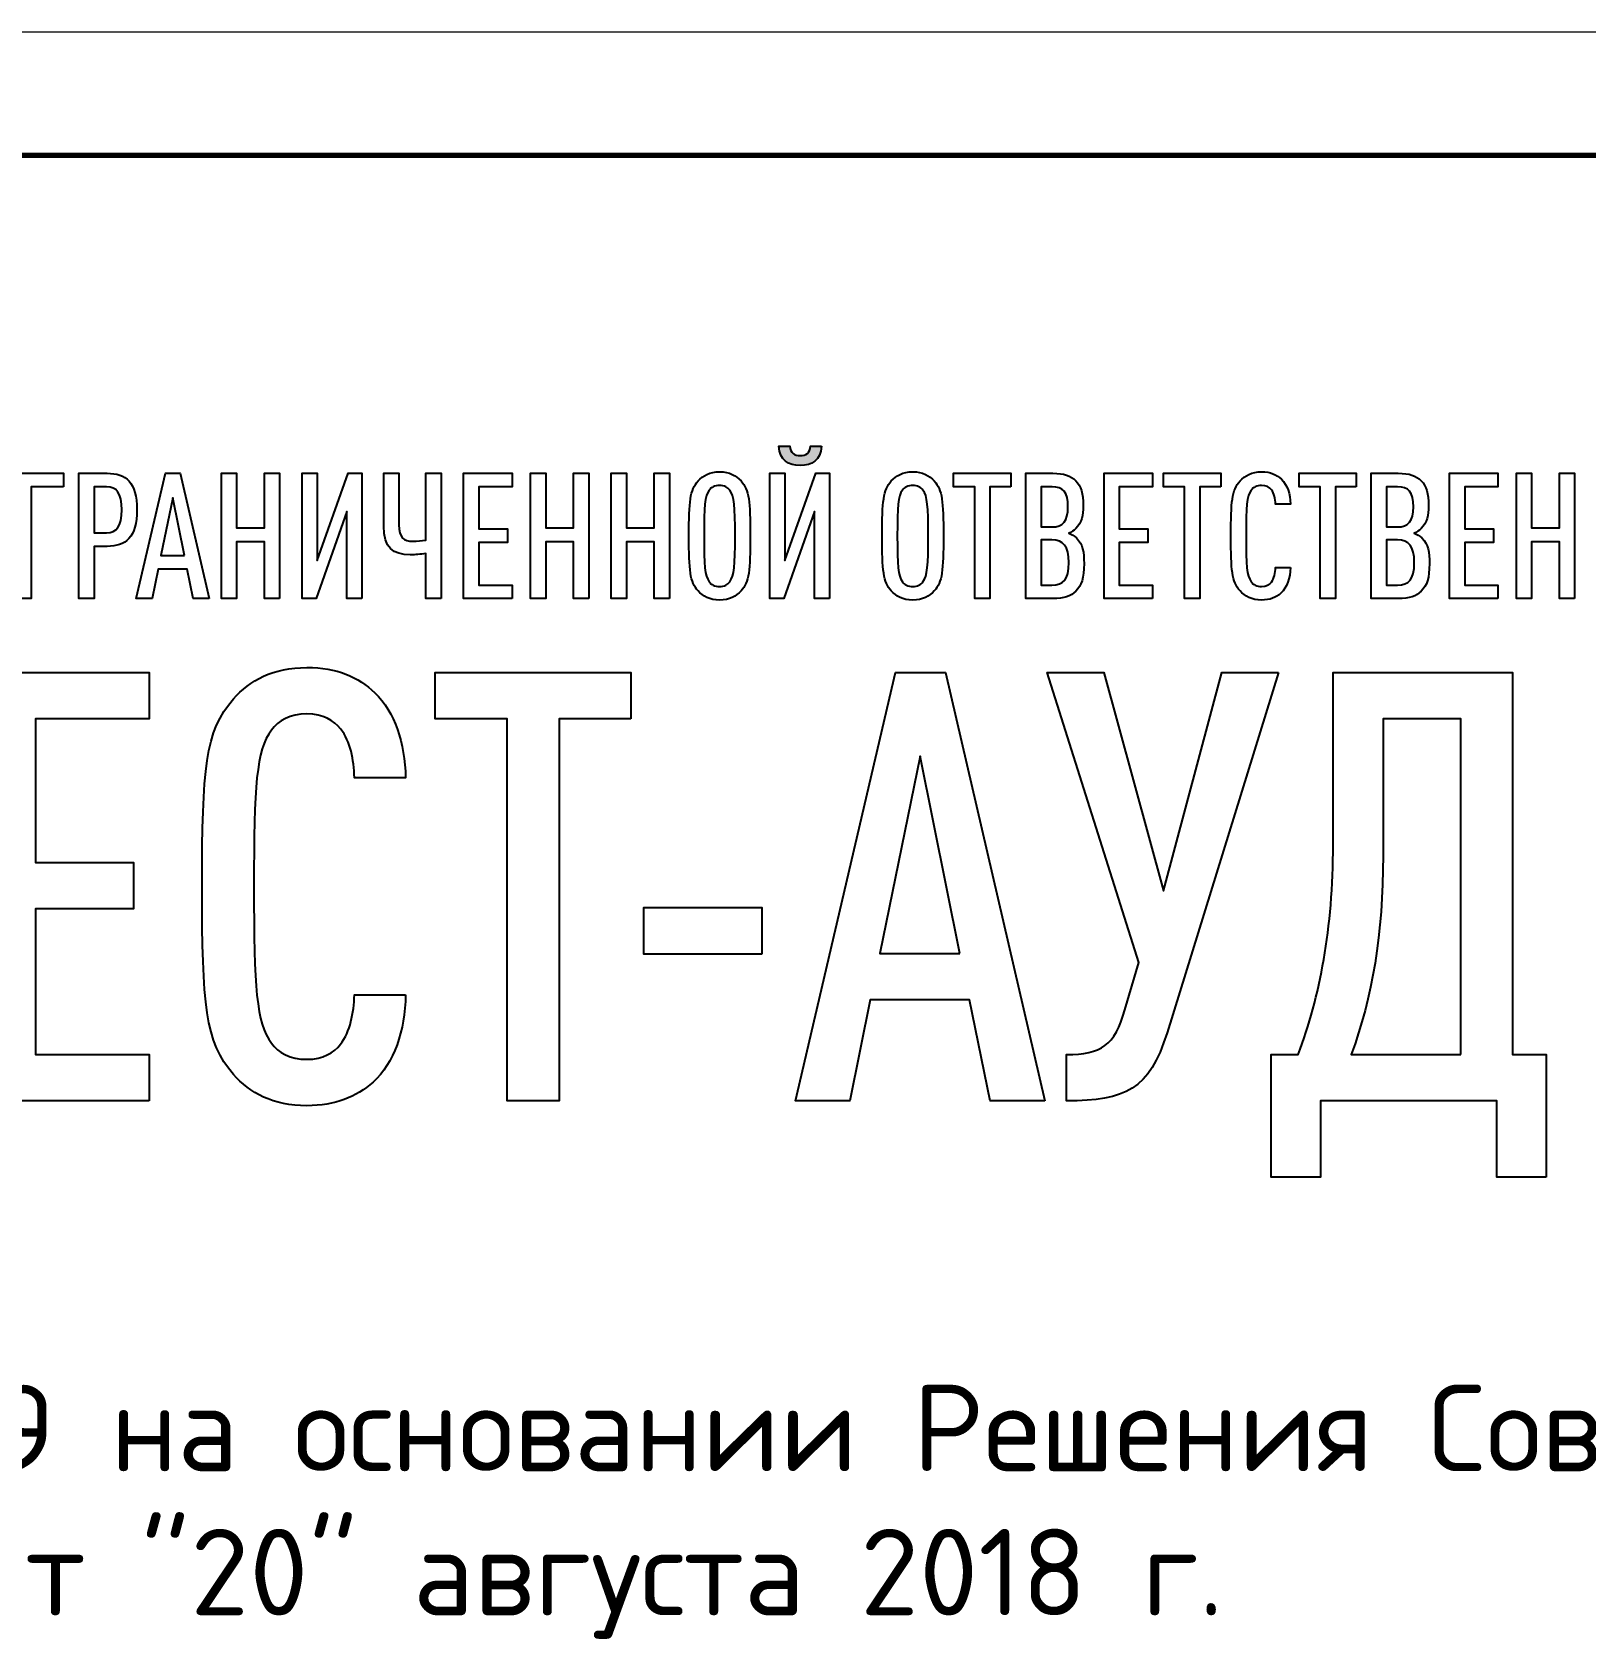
# Model space of a CAD drawing. Header units: millimetres. Extents: x 1601 to 14530, y 1157 to 12625.
# Drawn here: x 1981.7 to 2044.6, y 2032.5 to 2097.6 of the extents above; entities that cross this region are included whole.
import ezdxf

# ---------------------------------------------------------------- set-up
doc = ezdxf.new("R2010")
doc.units = ezdxf.units.MM
doc.layers.add('Основной', color=1, linetype='Continuous', lineweight=60)
doc.layers.add('Размерный', color=4, linetype='Continuous', lineweight=30)
doc.styles.add('-ISOCPEUR-', font='isocpeur.TTF')

# ---------------------------------------------------------------- blocks, each defined once
blk = doc.blocks.new('Лого')
at = {"true_color": 0x2e365c}
h = blk.add_hatch(color=159, dxfattribs=at)
h.dxf.hatch_style = 1
edge = h.paths.add_edge_path()
edge.add_spline(control_points=[(6.4968, 2.3792), (6.4994, 2.3391), (6.5243, 2.3239), (6.5583, 2.3239), (6.5583, 2.3239), (6.5923, 2.3239), (6.6172, 2.3391), (6.6198, 2.3792)], knot_values=[0.57143, 0.57143, 0.57143, 0.57143, 0.714286, 0.714286, 0.714286, 0.714386, 1, 1, 1, 1], degree=3, periodic=0)
edge.add_spline(control_points=[(6.6198, 2.3792), (6.6198, 2.3792), (6.5883, 2.3792), (6.5883, 2.3792), (6.5883, 2.3792), (6.5883, 2.3792), (6.5883, 2.3792), (6.5883, 2.3792)], knot_values=[0.000001, 0.000001, 0.000001, 0.000001, 0.07143, 0.07143, 0.07143, 0.07153, 0.142859, 0.142859, 0.142859, 0.142859], degree=3, periodic=0)
edge.add_spline(control_points=[(6.5883, 2.3792), (6.5862, 2.3604), (6.5751, 2.3523), (6.5583, 2.3523), (6.5583, 2.3523), (6.5583, 2.3523), (6.5583, 2.3523), (6.5583, 2.3523)], knot_values=[0.142859, 0.142859, 0.142859, 0.142859, 0.214287, 0.214287, 0.214287, 0.214387, 0.285716, 0.285716, 0.285716, 0.285716], degree=3, periodic=0)
edge.add_spline(control_points=[(6.5583, 2.3523), (6.5415, 2.3523), (6.5304, 2.3604), (6.5283, 2.3792)], knot_values=[0.285716, 0.285716, 0.285716, 0.285716, 0.428571, 0.428571, 0.428571, 0.428571], degree=3, periodic=0)
edge.add_spline(control_points=[(6.5283, 2.3792), (6.5283, 2.3792), (6.4968, 2.3792), (6.4968, 2.3792), (6.4968, 2.3792), (6.4968, 2.3792), (6.4968, 2.3792), (6.4968, 2.3792)], knot_values=[0.428573, 0.428573, 0.428573, 0.428573, 0.500001, 0.500001, 0.500001, 0.500101, 0.57143, 0.57143, 0.57143, 0.57143], degree=3, periodic=0)
at = {"color": 159}
for points, knots in [([(6.6198, 2.3792), (6.6198, 2.3792), (6.5883, 2.3792), (6.5883, 2.3792), (6.5883, 2.3792), (6.5862, 2.3604), (6.5751, 2.3523), (6.5583, 2.3523), (6.5583, 2.3523), (6.5415, 2.3523), (6.5304, 2.3604), (6.5283, 2.3792), (6.5283, 2.3792), (6.5283, 2.3792), (6.4968, 2.3792), (6.4968, 2.3792), (6.4968, 2.3792), (6.4994, 2.3391), (6.5243, 2.3239), (6.5583, 2.3239), (6.5583, 2.3239), (6.5923, 2.3239), (6.6172, 2.3391), (6.6198, 2.3792)], [0, 0, 0, 0, 0.142857, 0.142857, 0.142857, 0.142857, 0.285714, 0.285714, 0.285714, 0.285714, 0.428571, 0.428571, 0.428571, 0.428571, 0.571429, 0.571429, 0.571429, 0.571429, 0.714286, 0.714286, 0.714286, 0.714286, 1, 1, 1, 1]), ([(4.4337, 2.2624), (4.4337, 2.2624), (4.4337, 2.3015), (4.4337, 2.3015), (4.4337, 2.3015), (4.4337, 2.3015), (4.297, 2.3015), (4.297, 2.3015), (4.297, 2.3015), (4.297, 2.3015), (4.297, 1.9399), (4.297, 1.9399), (4.297, 1.9399), (4.297, 1.9399), (4.3407, 1.9399), (4.3407, 1.9399), (4.3407, 1.9399), (4.3407, 1.9399), (4.3407, 2.2624), (4.3407, 2.2624), (4.3407, 2.2624), (4.3407, 2.2624), (4.4337, 2.2624), (4.4337, 2.2624)], [0, 0, 0, 0, 0.142857, 0.142857, 0.142857, 0.142857, 0.285714, 0.285714, 0.285714, 0.285714, 0.428571, 0.428571, 0.428571, 0.428571, 0.571429, 0.571429, 0.571429, 0.571429, 0.714286, 0.714286, 0.714286, 0.714286, 1, 1, 1, 1]), ([(4.6455, 2.1959), (4.6455, 2.2761), (4.6145, 2.3015), (4.5596, 2.3015), (4.5596, 2.3015), (4.5596, 2.3015), (4.4784, 2.3015), (4.4784, 2.3015), (4.4784, 2.3015), (4.4784, 2.3015), (4.4784, 1.9399), (4.4784, 1.9399), (4.4784, 1.9399), (4.4784, 1.9399), (4.522, 1.9399), (4.522, 1.9399), (4.522, 1.9399), (4.522, 1.9399), (4.522, 2.0907), (4.522, 2.0907), (4.522, 2.0907), (4.522, 2.0907), (4.5596, 2.0907), (4.5596, 2.0907), (4.5596, 2.0907), (4.6135, 2.0907), (4.6455, 2.1166), (4.6455, 2.1959)], [0, 0, 0, 0, 0.125, 0.125, 0.125, 0.125, 0.25, 0.25, 0.25, 0.25, 0.375, 0.375, 0.375, 0.375, 0.5, 0.5, 0.5, 0.5, 0.625, 0.625, 0.625, 0.625, 0.75, 0.75, 0.75, 0.75, 1, 1, 1, 1]), ([(4.8542, 1.9399), (4.8542, 1.9399), (4.7704, 2.3015), (4.7704, 2.3015), (4.7704, 2.3015), (4.7704, 2.3015), (4.7283, 2.3015), (4.7283, 2.3015), (4.7283, 2.3015), (4.7283, 2.3015), (4.6439, 1.9399), (4.6439, 1.9399), (4.6439, 1.9399), (4.6439, 1.9399), (4.6897, 1.9399), (4.6897, 1.9399), (4.6897, 1.9399), (4.6897, 1.9399), (4.7069, 2.0252), (4.7069, 2.0252), (4.7069, 2.0252), (4.7069, 2.0252), (4.7907, 2.0252), (4.7907, 2.0252), (4.7907, 2.0252), (4.7907, 2.0252), (4.808, 1.9399), (4.808, 1.9399), (4.808, 1.9399), (4.808, 1.9399), (4.8542, 1.9399), (4.8542, 1.9399)], [0, 0, 0, 0, 0.111111, 0.111111, 0.111111, 0.111111, 0.222222, 0.222222, 0.222222, 0.222222, 0.333333, 0.333333, 0.333333, 0.333333, 0.444444, 0.444444, 0.444444, 0.444444, 0.555556, 0.555556, 0.555556, 0.555556, 0.666667, 0.666667, 0.666667, 0.666667, 0.777778, 0.777778, 0.777778, 0.777778, 1, 1, 1, 1]), ([(5.0569, 1.9399), (5.0569, 1.9399), (5.0569, 2.3015), (5.0569, 2.3015), (5.0569, 2.3015), (5.0569, 2.3015), (5.0132, 2.3015), (5.0132, 2.3015), (5.0132, 2.3015), (5.0132, 2.3015), (5.0132, 2.1436), (5.0132, 2.1436), (5.0132, 2.1436), (5.0132, 2.1436), (4.933, 2.1436), (4.933, 2.1436), (4.933, 2.1436), (4.933, 2.1436), (4.933, 2.3015), (4.933, 2.3015), (4.933, 2.3015), (4.933, 2.3015), (4.8893, 2.3015), (4.8893, 2.3015), (4.8893, 2.3015), (4.8893, 2.3015), (4.8893, 1.9399), (4.8893, 1.9399), (4.8893, 1.9399), (4.8893, 1.9399), (4.933, 1.9399), (4.933, 1.9399), (4.933, 1.9399), (4.933, 1.9399), (4.933, 2.1039), (4.933, 2.1039), (4.933, 2.1039), (4.933, 2.1039), (5.0132, 2.1039), (5.0132, 2.1039), (5.0132, 2.1039), (5.0132, 2.1039), (5.0132, 1.9399), (5.0132, 1.9399), (5.0132, 1.9399), (5.0132, 1.9399), (5.0569, 1.9399), (5.0569, 1.9399)], [0, 0, 0, 0, 0.076923, 0.076923, 0.076923, 0.076923, 0.153846, 0.153846, 0.153846, 0.153846, 0.230769, 0.230769, 0.230769, 0.230769, 0.307692, 0.307692, 0.307692, 0.307692, 0.384615, 0.384615, 0.384615, 0.384615, 0.461538, 0.461538, 0.461538, 0.461538, 0.538462, 0.538462, 0.538462, 0.538462, 0.615385, 0.615385, 0.615385, 0.615385, 0.692308, 0.692308, 0.692308, 0.692308, 0.769231, 0.769231, 0.769231, 0.769231, 0.846154, 0.846154, 0.846154, 0.846154, 1, 1, 1, 1]), ([(5.2946, 1.9399), (5.2946, 1.9399), (5.2946, 2.3015), (5.2946, 2.3015), (5.2946, 2.3015), (5.2946, 2.3015), (5.2545, 2.3015), (5.2545, 2.3015), (5.2545, 2.3015), (5.2545, 2.3015), (5.1656, 2.0501), (5.1656, 2.0501), (5.1656, 2.0501), (5.1656, 2.0501), (5.1656, 2.3015), (5.1656, 2.3015), (5.1656, 2.3015), (5.1656, 2.3015), (5.1219, 2.3015), (5.1219, 2.3015), (5.1219, 2.3015), (5.1219, 2.3015), (5.1219, 1.9399), (5.1219, 1.9399), (5.1219, 1.9399), (5.1219, 1.9399), (5.1625, 1.9399), (5.1625, 1.9399), (5.1625, 1.9399), (5.1625, 1.9399), (5.2509, 2.1908), (5.2509, 2.1908), (5.2509, 2.1908), (5.2509, 2.1908), (5.2509, 1.9399), (5.2509, 1.9399), (5.2509, 1.9399), (5.2509, 1.9399), (5.2946, 1.9399), (5.2946, 1.9399)], [0, 0, 0, 0, 0.090909, 0.090909, 0.090909, 0.090909, 0.181818, 0.181818, 0.181818, 0.181818, 0.272727, 0.272727, 0.272727, 0.272727, 0.363636, 0.363636, 0.363636, 0.363636, 0.454545, 0.454545, 0.454545, 0.454545, 0.545455, 0.545455, 0.545455, 0.545455, 0.636364, 0.636364, 0.636364, 0.636364, 0.727273, 0.727273, 0.727273, 0.727273, 0.818182, 0.818182, 0.818182, 0.818182, 1, 1, 1, 1]), ([(5.5227, 1.9399), (5.5227, 1.9399), (5.5227, 2.3015), (5.5227, 2.3015), (5.5227, 2.3015), (5.5227, 2.3015), (5.479, 2.3015), (5.479, 2.3015), (5.479, 2.3015), (5.479, 2.3015), (5.479, 2.1085), (5.479, 2.1085), (5.479, 2.1085), (5.4658, 2.1065), (5.4546, 2.1055), (5.4404, 2.1055), (5.4404, 2.1055), (5.4165, 2.1055), (5.4013, 2.1141), (5.4013, 2.1532), (5.4013, 2.1532), (5.4013, 2.1532), (5.4013, 2.3015), (5.4013, 2.3015), (5.4013, 2.3015), (5.4013, 2.3015), (5.3576, 2.3015), (5.3576, 2.3015), (5.3576, 2.3015), (5.3576, 2.3015), (5.3576, 2.1486), (5.3576, 2.1486), (5.3576, 2.1486), (5.3576, 2.0867), (5.384, 2.0664), (5.4338, 2.0664), (5.4338, 2.0664), (5.4485, 2.0664), (5.4627, 2.0674), (5.479, 2.0699), (5.479, 2.0699), (5.479, 2.0699), (5.479, 1.9399), (5.479, 1.9399), (5.479, 1.9399), (5.479, 1.9399), (5.5227, 1.9399), (5.5227, 1.9399)], [0, 0, 0, 0, 0.076923, 0.076923, 0.076923, 0.076923, 0.153846, 0.153846, 0.153846, 0.153846, 0.230769, 0.230769, 0.230769, 0.230769, 0.307692, 0.307692, 0.307692, 0.307692, 0.384615, 0.384615, 0.384615, 0.384615, 0.461538, 0.461538, 0.461538, 0.461538, 0.538462, 0.538462, 0.538462, 0.538462, 0.615385, 0.615385, 0.615385, 0.615385, 0.692308, 0.692308, 0.692308, 0.692308, 0.769231, 0.769231, 0.769231, 0.769231, 0.846154, 0.846154, 0.846154, 0.846154, 1, 1, 1, 1]), ([(5.7273, 1.9399), (5.7273, 1.9399), (5.7273, 1.979), (5.7273, 1.979), (5.7273, 1.979), (5.7273, 1.979), (5.6314, 1.979), (5.6314, 1.979), (5.6314, 1.979), (5.6314, 1.979), (5.6314, 2.1019), (5.6314, 2.1019), (5.6314, 2.1019), (5.6314, 2.1019), (5.7141, 2.1019), (5.7141, 2.1019), (5.7141, 2.1019), (5.7141, 2.1019), (5.7141, 2.141), (5.7141, 2.141), (5.7141, 2.141), (5.7141, 2.141), (5.6314, 2.141), (5.6314, 2.141), (5.6314, 2.141), (5.6314, 2.141), (5.6314, 2.2624), (5.6314, 2.2624), (5.6314, 2.2624), (5.6314, 2.2624), (5.7273, 2.2624), (5.7273, 2.2624), (5.7273, 2.2624), (5.7273, 2.2624), (5.7273, 2.3015), (5.7273, 2.3015), (5.7273, 2.3015), (5.7273, 2.3015), (5.5877, 2.3015), (5.5877, 2.3015), (5.5877, 2.3015), (5.5877, 2.3015), (5.5877, 1.9399), (5.5877, 1.9399), (5.5877, 1.9399), (5.5877, 1.9399), (5.7273, 1.9399), (5.7273, 1.9399)], [0, 0, 0, 0, 0.076923, 0.076923, 0.076923, 0.076923, 0.153846, 0.153846, 0.153846, 0.153846, 0.230769, 0.230769, 0.230769, 0.230769, 0.307692, 0.307692, 0.307692, 0.307692, 0.384615, 0.384615, 0.384615, 0.384615, 0.461538, 0.461538, 0.461538, 0.461538, 0.538462, 0.538462, 0.538462, 0.538462, 0.615385, 0.615385, 0.615385, 0.615385, 0.692308, 0.692308, 0.692308, 0.692308, 0.769231, 0.769231, 0.769231, 0.769231, 0.846154, 0.846154, 0.846154, 0.846154, 1, 1, 1, 1]), ([(5.9483, 1.9399), (5.9483, 1.9399), (5.9483, 2.3015), (5.9483, 2.3015), (5.9483, 2.3015), (5.9483, 2.3015), (5.9046, 2.3015), (5.9046, 2.3015), (5.9046, 2.3015), (5.9046, 2.3015), (5.9046, 2.1436), (5.9046, 2.1436), (5.9046, 2.1436), (5.9046, 2.1436), (5.8244, 2.1436), (5.8244, 2.1436), (5.8244, 2.1436), (5.8244, 2.1436), (5.8244, 2.3015), (5.8244, 2.3015), (5.8244, 2.3015), (5.8244, 2.3015), (5.7807, 2.3015), (5.7807, 2.3015), (5.7807, 2.3015), (5.7807, 2.3015), (5.7807, 1.9399), (5.7807, 1.9399), (5.7807, 1.9399), (5.7807, 1.9399), (5.8244, 1.9399), (5.8244, 1.9399), (5.8244, 1.9399), (5.8244, 1.9399), (5.8244, 2.1039), (5.8244, 2.1039), (5.8244, 2.1039), (5.8244, 2.1039), (5.9046, 2.1039), (5.9046, 2.1039), (5.9046, 2.1039), (5.9046, 2.1039), (5.9046, 1.9399), (5.9046, 1.9399), (5.9046, 1.9399), (5.9046, 1.9399), (5.9483, 1.9399), (5.9483, 1.9399)], [0, 0, 0, 0, 0.076923, 0.076923, 0.076923, 0.076923, 0.153846, 0.153846, 0.153846, 0.153846, 0.230769, 0.230769, 0.230769, 0.230769, 0.307692, 0.307692, 0.307692, 0.307692, 0.384615, 0.384615, 0.384615, 0.384615, 0.461538, 0.461538, 0.461538, 0.461538, 0.538462, 0.538462, 0.538462, 0.538462, 0.615385, 0.615385, 0.615385, 0.615385, 0.692308, 0.692308, 0.692308, 0.692308, 0.769231, 0.769231, 0.769231, 0.769231, 0.846154, 0.846154, 0.846154, 0.846154, 1, 1, 1, 1]), ([(6.1809, 1.9399), (6.1809, 1.9399), (6.1809, 2.3015), (6.1809, 2.3015), (6.1809, 2.3015), (6.1809, 2.3015), (6.1372, 2.3015), (6.1372, 2.3015), (6.1372, 2.3015), (6.1372, 2.3015), (6.1372, 2.1436), (6.1372, 2.1436), (6.1372, 2.1436), (6.1372, 2.1436), (6.057, 2.1436), (6.057, 2.1436), (6.057, 2.1436), (6.057, 2.1436), (6.057, 2.3015), (6.057, 2.3015), (6.057, 2.3015), (6.057, 2.3015), (6.0133, 2.3015), (6.0133, 2.3015), (6.0133, 2.3015), (6.0133, 2.3015), (6.0133, 1.9399), (6.0133, 1.9399), (6.0133, 1.9399), (6.0133, 1.9399), (6.057, 1.9399), (6.057, 1.9399), (6.057, 1.9399), (6.057, 1.9399), (6.057, 2.1039), (6.057, 2.1039), (6.057, 2.1039), (6.057, 2.1039), (6.1372, 2.1039), (6.1372, 2.1039), (6.1372, 2.1039), (6.1372, 2.1039), (6.1372, 1.9399), (6.1372, 1.9399), (6.1372, 1.9399), (6.1372, 1.9399), (6.1809, 1.9399), (6.1809, 1.9399)], [0, 0, 0, 0, 0.076923, 0.076923, 0.076923, 0.076923, 0.153846, 0.153846, 0.153846, 0.153846, 0.230769, 0.230769, 0.230769, 0.230769, 0.307692, 0.307692, 0.307692, 0.307692, 0.384615, 0.384615, 0.384615, 0.384615, 0.461538, 0.461538, 0.461538, 0.461538, 0.538462, 0.538462, 0.538462, 0.538462, 0.615385, 0.615385, 0.615385, 0.615385, 0.692308, 0.692308, 0.692308, 0.692308, 0.769231, 0.769231, 0.769231, 0.769231, 0.846154, 0.846154, 0.846154, 0.846154, 1, 1, 1, 1]), ([(6.4141, 2.1207), (6.4141, 2.2208), (6.411, 2.2533), (6.3877, 2.2792), (6.3877, 2.2792), (6.3734, 2.2949), (6.3541, 2.3056), (6.3257, 2.3056), (6.3257, 2.3056), (6.2972, 2.3056), (6.2779, 2.2949), (6.2637, 2.2792), (6.2637, 2.2792), (6.2404, 2.2533), (6.2373, 2.2208), (6.2373, 2.1207), (6.2373, 2.1207), (6.2373, 2.0206), (6.2404, 1.9881), (6.2637, 1.9622), (6.2637, 1.9622), (6.2779, 1.9465), (6.2972, 1.9358), (6.3257, 1.9358), (6.3257, 1.9358), (6.3541, 1.9358), (6.3734, 1.9465), (6.3877, 1.9622), (6.3877, 1.9622), (6.411, 1.9881), (6.4141, 2.0206), (6.4141, 2.1207)], [0, 0, 0, 0, 0.111111, 0.111111, 0.111111, 0.111111, 0.222222, 0.222222, 0.222222, 0.222222, 0.333333, 0.333333, 0.333333, 0.333333, 0.444444, 0.444444, 0.444444, 0.444444, 0.555556, 0.555556, 0.555556, 0.555556, 0.666667, 0.666667, 0.666667, 0.666667, 0.777778, 0.777778, 0.777778, 0.777778, 1, 1, 1, 1]), ([(6.6431, 1.9399), (6.6431, 1.9399), (6.6431, 2.3015), (6.6431, 2.3015), (6.6431, 2.3015), (6.6431, 2.3015), (6.603, 2.3015), (6.603, 2.3015), (6.603, 2.3015), (6.603, 2.3015), (6.5141, 2.0501), (6.5141, 2.0501), (6.5141, 2.0501), (6.5141, 2.0501), (6.5141, 2.3015), (6.5141, 2.3015), (6.5141, 2.3015), (6.5141, 2.3015), (6.4704, 2.3015), (6.4704, 2.3015), (6.4704, 2.3015), (6.4704, 2.3015), (6.4704, 1.9399), (6.4704, 1.9399), (6.4704, 1.9399), (6.4704, 1.9399), (6.5111, 1.9399), (6.5111, 1.9399), (6.5111, 1.9399), (6.5111, 1.9399), (6.5994, 2.1908), (6.5994, 2.1908), (6.5994, 2.1908), (6.5994, 2.1908), (6.5994, 1.9399), (6.5994, 1.9399), (6.5994, 1.9399), (6.5994, 1.9399), (6.6431, 1.9399), (6.6431, 1.9399)], [0, 0, 0, 0, 0.090909, 0.090909, 0.090909, 0.090909, 0.181818, 0.181818, 0.181818, 0.181818, 0.272727, 0.272727, 0.272727, 0.272727, 0.363636, 0.363636, 0.363636, 0.363636, 0.454545, 0.454545, 0.454545, 0.454545, 0.545455, 0.545455, 0.545455, 0.545455, 0.636364, 0.636364, 0.636364, 0.636364, 0.727273, 0.727273, 0.727273, 0.727273, 0.818182, 0.818182, 0.818182, 0.818182, 1, 1, 1, 1]), ([(6.9712, 2.1207), (6.9712, 2.2208), (6.9682, 2.2533), (6.9448, 2.2792), (6.9448, 2.2792), (6.9306, 2.2949), (6.9113, 2.3056), (6.8829, 2.3056), (6.8829, 2.3056), (6.8544, 2.3056), (6.8351, 2.2949), (6.8209, 2.2792), (6.8209, 2.2792), (6.7975, 2.2533), (6.7945, 2.2208), (6.7945, 2.1207), (6.7945, 2.1207), (6.7945, 2.0206), (6.7975, 1.9881), (6.8209, 1.9622), (6.8209, 1.9622), (6.8351, 1.9465), (6.8544, 1.9358), (6.8829, 1.9358), (6.8829, 1.9358), (6.9113, 1.9358), (6.9306, 1.9465), (6.9448, 1.9622), (6.9448, 1.9622), (6.9682, 1.9881), (6.9712, 2.0206), (6.9712, 2.1207)], [0, 0, 0, 0, 0.111111, 0.111111, 0.111111, 0.111111, 0.222222, 0.222222, 0.222222, 0.222222, 0.333333, 0.333333, 0.333333, 0.333333, 0.444444, 0.444444, 0.444444, 0.444444, 0.555556, 0.555556, 0.555556, 0.555556, 0.666667, 0.666667, 0.666667, 0.666667, 0.777778, 0.777778, 0.777778, 0.777778, 1, 1, 1, 1]), ([(7.1658, 2.2624), (7.1658, 2.2624), (7.1658, 2.3015), (7.1658, 2.3015), (7.1658, 2.3015), (7.1658, 2.3015), (7.0007, 2.3015), (7.0007, 2.3015), (7.0007, 2.3015), (7.0007, 2.3015), (7.0007, 2.2624), (7.0007, 2.2624), (7.0007, 2.2624), (7.0007, 2.2624), (7.0617, 2.2624), (7.0617, 2.2624), (7.0617, 2.2624), (7.0617, 2.2624), (7.0617, 1.9399), (7.0617, 1.9399), (7.0617, 1.9399), (7.0617, 1.9399), (7.1053, 1.9399), (7.1053, 1.9399), (7.1053, 1.9399), (7.1053, 1.9399), (7.1053, 2.2624), (7.1053, 2.2624), (7.1053, 2.2624), (7.1053, 2.2624), (7.1658, 2.2624), (7.1658, 2.2624)], [0, 0, 0, 0, 0.111111, 0.111111, 0.111111, 0.111111, 0.222222, 0.222222, 0.222222, 0.222222, 0.333333, 0.333333, 0.333333, 0.333333, 0.444444, 0.444444, 0.444444, 0.444444, 0.555556, 0.555556, 0.555556, 0.555556, 0.666667, 0.666667, 0.666667, 0.666667, 0.777778, 0.777778, 0.777778, 0.777778, 1, 1, 1, 1]), ([(7.3766, 2.0415), (7.3766, 2.0725), (7.3735, 2.0968), (7.3547, 2.1151), (7.3547, 2.1151), (7.3486, 2.1207), (7.3405, 2.1258), (7.3324, 2.1283), (7.3324, 2.1283), (7.3395, 2.1314), (7.3466, 2.1359), (7.3527, 2.142), (7.3527, 2.142), (7.3705, 2.1593), (7.374, 2.1806), (7.374, 2.2065), (7.374, 2.2065), (7.374, 2.2457), (7.3684, 2.2634), (7.3527, 2.2797), (7.3527, 2.2797), (7.338, 2.2949), (7.3187, 2.3015), (7.2867, 2.3015), (7.2867, 2.3015), (7.2867, 2.3015), (7.209, 2.3015), (7.209, 2.3015), (7.209, 2.3015), (7.209, 2.3015), (7.209, 1.9399), (7.209, 1.9399), (7.209, 1.9399), (7.209, 1.9399), (7.2867, 1.9399), (7.2867, 1.9399), (7.2867, 1.9399), (7.3187, 1.9399), (7.3385, 1.9465), (7.3532, 1.9617), (7.3532, 1.9617), (7.3695, 1.9785), (7.3766, 1.9978), (7.3766, 2.0415)], [0, 0, 0, 0, 0.083333, 0.083333, 0.083333, 0.083333, 0.166667, 0.166667, 0.166667, 0.166667, 0.25, 0.25, 0.25, 0.25, 0.333333, 0.333333, 0.333333, 0.333333, 0.416667, 0.416667, 0.416667, 0.416667, 0.5, 0.5, 0.5, 0.5, 0.583333, 0.583333, 0.583333, 0.583333, 0.666667, 0.666667, 0.666667, 0.666667, 0.75, 0.75, 0.75, 0.75, 0.833333, 0.833333, 0.833333, 0.833333, 1, 1, 1, 1]), ([(7.5741, 1.9399), (7.5741, 1.9399), (7.5741, 1.979), (7.5741, 1.979), (7.5741, 1.979), (7.5741, 1.979), (7.4782, 1.979), (7.4782, 1.979), (7.4782, 1.979), (7.4782, 1.979), (7.4782, 2.1019), (7.4782, 2.1019), (7.4782, 2.1019), (7.4782, 2.1019), (7.5609, 2.1019), (7.5609, 2.1019), (7.5609, 2.1019), (7.5609, 2.1019), (7.5609, 2.141), (7.5609, 2.141), (7.5609, 2.141), (7.5609, 2.141), (7.4782, 2.141), (7.4782, 2.141), (7.4782, 2.141), (7.4782, 2.141), (7.4782, 2.2624), (7.4782, 2.2624), (7.4782, 2.2624), (7.4782, 2.2624), (7.5741, 2.2624), (7.5741, 2.2624), (7.5741, 2.2624), (7.5741, 2.2624), (7.5741, 2.3015), (7.5741, 2.3015), (7.5741, 2.3015), (7.5741, 2.3015), (7.4345, 2.3015), (7.4345, 2.3015), (7.4345, 2.3015), (7.4345, 2.3015), (7.4345, 1.9399), (7.4345, 1.9399), (7.4345, 1.9399), (7.4345, 1.9399), (7.5741, 1.9399), (7.5741, 1.9399)], [0, 0, 0, 0, 0.076923, 0.076923, 0.076923, 0.076923, 0.153846, 0.153846, 0.153846, 0.153846, 0.230769, 0.230769, 0.230769, 0.230769, 0.307692, 0.307692, 0.307692, 0.307692, 0.384615, 0.384615, 0.384615, 0.384615, 0.461538, 0.461538, 0.461538, 0.461538, 0.538462, 0.538462, 0.538462, 0.538462, 0.615385, 0.615385, 0.615385, 0.615385, 0.692308, 0.692308, 0.692308, 0.692308, 0.769231, 0.769231, 0.769231, 0.769231, 0.846154, 0.846154, 0.846154, 0.846154, 1, 1, 1, 1]), ([(7.7707, 2.2624), (7.7707, 2.2624), (7.7707, 2.3015), (7.7707, 2.3015), (7.7707, 2.3015), (7.7707, 2.3015), (7.6056, 2.3015), (7.6056, 2.3015), (7.6056, 2.3015), (7.6056, 2.3015), (7.6056, 2.2624), (7.6056, 2.2624), (7.6056, 2.2624), (7.6056, 2.2624), (7.6666, 2.2624), (7.6666, 2.2624), (7.6666, 2.2624), (7.6666, 2.2624), (7.6666, 1.9399), (7.6666, 1.9399), (7.6666, 1.9399), (7.6666, 1.9399), (7.7103, 1.9399), (7.7103, 1.9399), (7.7103, 1.9399), (7.7103, 1.9399), (7.7103, 2.2624), (7.7103, 2.2624), (7.7103, 2.2624), (7.7103, 2.2624), (7.7707, 2.2624), (7.7707, 2.2624)], [0, 0, 0, 0, 0.111111, 0.111111, 0.111111, 0.111111, 0.222222, 0.222222, 0.222222, 0.222222, 0.333333, 0.333333, 0.333333, 0.333333, 0.444444, 0.444444, 0.444444, 0.444444, 0.555556, 0.555556, 0.555556, 0.555556, 0.666667, 0.666667, 0.666667, 0.666667, 0.777778, 0.777778, 0.777778, 0.777778, 1, 1, 1, 1]), ([(7.9719, 2.0293), (7.9719, 2.0293), (7.9287, 2.0293), (7.9287, 2.0293), (7.9287, 2.0293), (7.9282, 2.014), (7.9251, 1.9983), (7.917, 1.9876), (7.917, 1.9876), (7.9114, 1.9805), (7.9023, 1.9749), (7.8886, 1.9749), (7.8886, 1.9749), (7.8743, 1.9749), (7.8647, 1.9805), (7.8586, 1.9886), (7.8586, 1.9886), (7.8459, 2.0059), (7.8439, 2.0349), (7.8439, 2.1207), (7.8439, 2.1207), (7.8439, 2.2065), (7.8459, 2.2355), (7.8586, 2.2528), (7.8586, 2.2528), (7.8647, 2.2609), (7.8743, 2.2665), (7.8886, 2.2665), (7.8886, 2.2665), (7.9023, 2.2665), (7.9114, 2.2609), (7.917, 2.2538), (7.917, 2.2538), (7.9256, 2.2431), (7.9282, 2.2279), (7.9287, 2.2126), (7.9287, 2.2126), (7.9287, 2.2126), (7.9719, 2.2126), (7.9719, 2.2126), (7.9719, 2.2126), (7.9713, 2.2421), (7.9627, 2.268), (7.946, 2.2843), (7.946, 2.2843), (7.9317, 2.298), (7.914, 2.3056), (7.8886, 2.3056), (7.8886, 2.3056), (7.8601, 2.3056), (7.8403, 2.2949), (7.8266, 2.2792), (7.8266, 2.2792), (7.8027, 2.2517), (7.8002, 2.2208), (7.8002, 2.1207), (7.8002, 2.1207), (7.8002, 2.0206), (7.8027, 1.9897), (7.8266, 1.9622), (7.8266, 1.9622), (7.8403, 1.9465), (7.8601, 1.9358), (7.8886, 1.9358), (7.8886, 1.9358), (7.9124, 1.9358), (7.9302, 1.9429), (7.9444, 1.9556), (7.9444, 1.9556), (7.9622, 1.9719), (7.9713, 1.9988), (7.9719, 2.0293)], [0, 0, 0, 0, 0.052632, 0.052632, 0.052632, 0.052632, 0.105263, 0.105263, 0.105263, 0.105263, 0.157895, 0.157895, 0.157895, 0.157895, 0.210526, 0.210526, 0.210526, 0.210526, 0.263158, 0.263158, 0.263158, 0.263158, 0.315789, 0.315789, 0.315789, 0.315789, 0.368421, 0.368421, 0.368421, 0.368421, 0.421053, 0.421053, 0.421053, 0.421053, 0.473684, 0.473684, 0.473684, 0.473684, 0.526316, 0.526316, 0.526316, 0.526316, 0.578947, 0.578947, 0.578947, 0.578947, 0.631579, 0.631579, 0.631579, 0.631579, 0.684211, 0.684211, 0.684211, 0.684211, 0.736842, 0.736842, 0.736842, 0.736842, 0.789474, 0.789474, 0.789474, 0.789474, 0.842105, 0.842105, 0.842105, 0.842105, 0.894737, 0.894737, 0.894737, 0.894737, 1, 1, 1, 1]), ([(8.1618, 2.2624), (8.1618, 2.2624), (8.1618, 2.3015), (8.1618, 2.3015), (8.1618, 2.3015), (8.1618, 2.3015), (7.9967, 2.3015), (7.9967, 2.3015), (7.9967, 2.3015), (7.9967, 2.3015), (7.9967, 2.2624), (7.9967, 2.2624), (7.9967, 2.2624), (7.9967, 2.2624), (8.0577, 2.2624), (8.0577, 2.2624), (8.0577, 2.2624), (8.0577, 2.2624), (8.0577, 1.9399), (8.0577, 1.9399), (8.0577, 1.9399), (8.0577, 1.9399), (8.1014, 1.9399), (8.1014, 1.9399), (8.1014, 1.9399), (8.1014, 1.9399), (8.1014, 2.2624), (8.1014, 2.2624), (8.1014, 2.2624), (8.1014, 2.2624), (8.1618, 2.2624), (8.1618, 2.2624)], [0, 0, 0, 0, 0.111111, 0.111111, 0.111111, 0.111111, 0.222222, 0.222222, 0.222222, 0.222222, 0.333333, 0.333333, 0.333333, 0.333333, 0.444444, 0.444444, 0.444444, 0.444444, 0.555556, 0.555556, 0.555556, 0.555556, 0.666667, 0.666667, 0.666667, 0.666667, 0.777778, 0.777778, 0.777778, 0.777778, 1, 1, 1, 1]), ([(8.3726, 2.0415), (8.3726, 2.0725), (8.3696, 2.0968), (8.3508, 2.1151), (8.3508, 2.1151), (8.3447, 2.1207), (8.3365, 2.1258), (8.3284, 2.1283), (8.3284, 2.1283), (8.3355, 2.1314), (8.3426, 2.1359), (8.3487, 2.142), (8.3487, 2.142), (8.3665, 2.1593), (8.3701, 2.1806), (8.3701, 2.2065), (8.3701, 2.2065), (8.3701, 2.2457), (8.3645, 2.2634), (8.3487, 2.2797), (8.3487, 2.2797), (8.334, 2.2949), (8.3147, 2.3015), (8.2827, 2.3015), (8.2827, 2.3015), (8.2827, 2.3015), (8.205, 2.3015), (8.205, 2.3015), (8.205, 2.3015), (8.205, 2.3015), (8.205, 1.9399), (8.205, 1.9399), (8.205, 1.9399), (8.205, 1.9399), (8.2827, 1.9399), (8.2827, 1.9399), (8.2827, 1.9399), (8.3147, 1.9399), (8.3345, 1.9465), (8.3492, 1.9617), (8.3492, 1.9617), (8.3655, 1.9785), (8.3726, 1.9978), (8.3726, 2.0415)], [0, 0, 0, 0, 0.083333, 0.083333, 0.083333, 0.083333, 0.166667, 0.166667, 0.166667, 0.166667, 0.25, 0.25, 0.25, 0.25, 0.333333, 0.333333, 0.333333, 0.333333, 0.416667, 0.416667, 0.416667, 0.416667, 0.5, 0.5, 0.5, 0.5, 0.583333, 0.583333, 0.583333, 0.583333, 0.666667, 0.666667, 0.666667, 0.666667, 0.75, 0.75, 0.75, 0.75, 0.833333, 0.833333, 0.833333, 0.833333, 1, 1, 1, 1]), ([(8.5702, 1.9399), (8.5702, 1.9399), (8.5702, 1.979), (8.5702, 1.979), (8.5702, 1.979), (8.5702, 1.979), (8.4742, 1.979), (8.4742, 1.979), (8.4742, 1.979), (8.4742, 1.979), (8.4742, 2.1019), (8.4742, 2.1019), (8.4742, 2.1019), (8.4742, 2.1019), (8.557, 2.1019), (8.557, 2.1019), (8.557, 2.1019), (8.557, 2.1019), (8.557, 2.141), (8.557, 2.141), (8.557, 2.141), (8.557, 2.141), (8.4742, 2.141), (8.4742, 2.141), (8.4742, 2.141), (8.4742, 2.141), (8.4742, 2.2624), (8.4742, 2.2624), (8.4742, 2.2624), (8.4742, 2.2624), (8.5702, 2.2624), (8.5702, 2.2624), (8.5702, 2.2624), (8.5702, 2.2624), (8.5702, 2.3015), (8.5702, 2.3015), (8.5702, 2.3015), (8.5702, 2.3015), (8.4305, 2.3015), (8.4305, 2.3015), (8.4305, 2.3015), (8.4305, 2.3015), (8.4305, 1.9399), (8.4305, 1.9399), (8.4305, 1.9399), (8.4305, 1.9399), (8.5702, 1.9399), (8.5702, 1.9399)], [0, 0, 0, 0, 0.076923, 0.076923, 0.076923, 0.076923, 0.153846, 0.153846, 0.153846, 0.153846, 0.230769, 0.230769, 0.230769, 0.230769, 0.307692, 0.307692, 0.307692, 0.307692, 0.384615, 0.384615, 0.384615, 0.384615, 0.461538, 0.461538, 0.461538, 0.461538, 0.538462, 0.538462, 0.538462, 0.538462, 0.615385, 0.615385, 0.615385, 0.615385, 0.692308, 0.692308, 0.692308, 0.692308, 0.769231, 0.769231, 0.769231, 0.769231, 0.846154, 0.846154, 0.846154, 0.846154, 1, 1, 1, 1]), ([(8.7911, 1.9399), (8.7911, 1.9399), (8.7911, 2.3015), (8.7911, 2.3015), (8.7911, 2.3015), (8.7911, 2.3015), (8.7474, 2.3015), (8.7474, 2.3015), (8.7474, 2.3015), (8.7474, 2.3015), (8.7474, 2.1436), (8.7474, 2.1436), (8.7474, 2.1436), (8.7474, 2.1436), (8.6672, 2.1436), (8.6672, 2.1436), (8.6672, 2.1436), (8.6672, 2.1436), (8.6672, 2.3015), (8.6672, 2.3015), (8.6672, 2.3015), (8.6672, 2.3015), (8.6235, 2.3015), (8.6235, 2.3015), (8.6235, 2.3015), (8.6235, 2.3015), (8.6235, 1.9399), (8.6235, 1.9399), (8.6235, 1.9399), (8.6235, 1.9399), (8.6672, 1.9399), (8.6672, 1.9399), (8.6672, 1.9399), (8.6672, 1.9399), (8.6672, 2.1039), (8.6672, 2.1039), (8.6672, 2.1039), (8.6672, 2.1039), (8.7474, 2.1039), (8.7474, 2.1039), (8.7474, 2.1039), (8.7474, 2.1039), (8.7474, 1.9399), (8.7474, 1.9399), (8.7474, 1.9399), (8.7474, 1.9399), (8.7911, 1.9399), (8.7911, 1.9399)], [0, 0, 0, 0, 0.076923, 0.076923, 0.076923, 0.076923, 0.153846, 0.153846, 0.153846, 0.153846, 0.230769, 0.230769, 0.230769, 0.230769, 0.307692, 0.307692, 0.307692, 0.307692, 0.384615, 0.384615, 0.384615, 0.384615, 0.461538, 0.461538, 0.461538, 0.461538, 0.538462, 0.538462, 0.538462, 0.538462, 0.615385, 0.615385, 0.615385, 0.615385, 0.692308, 0.692308, 0.692308, 0.692308, 0.769231, 0.769231, 0.769231, 0.769231, 0.846154, 0.846154, 0.846154, 0.846154, 1, 1, 1, 1]), ([(4.6018, 2.1959), (4.6018, 2.1476), (4.5876, 2.1298), (4.5581, 2.1298), (4.5581, 2.1298), (4.5581, 2.1298), (4.522, 2.1298), (4.522, 2.1298), (4.522, 2.1298), (4.522, 2.1298), (4.522, 2.2624), (4.522, 2.2624), (4.522, 2.2624), (4.522, 2.2624), (4.5581, 2.2624), (4.5581, 2.2624), (4.5581, 2.2624), (4.5876, 2.2624), (4.6018, 2.2446), (4.6018, 2.1959)], [0, 0, 0, 0, 0.166667, 0.166667, 0.166667, 0.166667, 0.333333, 0.333333, 0.333333, 0.333333, 0.5, 0.5, 0.5, 0.5, 0.666667, 0.666667, 0.666667, 0.666667, 1, 1, 1, 1]), ([(4.7826, 2.0643), (4.7826, 2.0643), (4.7151, 2.0643), (4.7151, 2.0643), (4.7151, 2.0643), (4.7151, 2.0643), (4.7491, 2.2309), (4.7491, 2.2309), (4.7491, 2.2309), (4.7491, 2.2309), (4.7826, 2.0643), (4.7826, 2.0643)], [0, 0, 0, 0, 0.25, 0.25, 0.25, 0.25, 0.5, 0.5, 0.5, 0.5, 1, 1, 1, 1]), ([(6.3704, 2.1207), (6.3704, 2.0349), (6.3678, 2.0059), (6.3551, 1.9886), (6.3551, 1.9886), (6.349, 1.9805), (6.3399, 1.9749), (6.3257, 1.9749), (6.3257, 1.9749), (6.3115, 1.9749), (6.3018, 1.9805), (6.2957, 1.9886), (6.2957, 1.9886), (6.283, 2.0059), (6.281, 2.0349), (6.281, 2.1207), (6.281, 2.1207), (6.281, 2.2065), (6.283, 2.2355), (6.2957, 2.2528), (6.2957, 2.2528), (6.3018, 2.2609), (6.3115, 2.2665), (6.3257, 2.2665), (6.3257, 2.2665), (6.3399, 2.2665), (6.349, 2.2609), (6.3551, 2.2528), (6.3551, 2.2528), (6.3678, 2.2355), (6.3704, 2.2065), (6.3704, 2.1207)], [0, 0, 0, 0, 0.111111, 0.111111, 0.111111, 0.111111, 0.222222, 0.222222, 0.222222, 0.222222, 0.333333, 0.333333, 0.333333, 0.333333, 0.444444, 0.444444, 0.444444, 0.444444, 0.555556, 0.555556, 0.555556, 0.555556, 0.666667, 0.666667, 0.666667, 0.666667, 0.777778, 0.777778, 0.777778, 0.777778, 1, 1, 1, 1]), ([(6.9276, 2.1207), (6.9276, 2.0349), (6.925, 2.0059), (6.9123, 1.9886), (6.9123, 1.9886), (6.9062, 1.9805), (6.8971, 1.9749), (6.8829, 1.9749), (6.8829, 1.9749), (6.8686, 1.9749), (6.859, 1.9805), (6.8529, 1.9886), (6.8529, 1.9886), (6.8402, 2.0059), (6.8382, 2.0349), (6.8382, 2.1207), (6.8382, 2.1207), (6.8382, 2.2065), (6.8402, 2.2355), (6.8529, 2.2528), (6.8529, 2.2528), (6.859, 2.2609), (6.8686, 2.2665), (6.8829, 2.2665), (6.8829, 2.2665), (6.8971, 2.2665), (6.9062, 2.2609), (6.9123, 2.2528), (6.9123, 2.2528), (6.925, 2.2355), (6.9276, 2.2065), (6.9276, 2.1207)], [0, 0, 0, 0, 0.111111, 0.111111, 0.111111, 0.111111, 0.222222, 0.222222, 0.222222, 0.222222, 0.333333, 0.333333, 0.333333, 0.333333, 0.444444, 0.444444, 0.444444, 0.444444, 0.555556, 0.555556, 0.555556, 0.555556, 0.666667, 0.666667, 0.666667, 0.666667, 0.777778, 0.777778, 0.777778, 0.777778, 1, 1, 1, 1]), ([(7.3303, 2.2045), (7.3303, 2.1634), (7.3156, 2.1466), (7.2846, 2.1466), (7.2846, 2.1466), (7.2846, 2.1466), (7.2526, 2.1466), (7.2526, 2.1466), (7.2526, 2.1466), (7.2526, 2.1466), (7.2526, 2.2624), (7.2526, 2.2624), (7.2526, 2.2624), (7.2526, 2.2624), (7.2846, 2.2624), (7.2846, 2.2624), (7.2846, 2.2624), (7.3161, 2.2624), (7.3303, 2.2482), (7.3303, 2.2045)], [0, 0, 0, 0, 0.166667, 0.166667, 0.166667, 0.166667, 0.333333, 0.333333, 0.333333, 0.333333, 0.5, 0.5, 0.5, 0.5, 0.666667, 0.666667, 0.666667, 0.666667, 1, 1, 1, 1]), ([(8.3264, 2.2045), (8.3264, 2.1634), (8.3117, 2.1466), (8.2807, 2.1466), (8.2807, 2.1466), (8.2807, 2.1466), (8.2487, 2.1466), (8.2487, 2.1466), (8.2487, 2.1466), (8.2487, 2.1466), (8.2487, 2.2624), (8.2487, 2.2624), (8.2487, 2.2624), (8.2487, 2.2624), (8.2807, 2.2624), (8.2807, 2.2624), (8.2807, 2.2624), (8.3122, 2.2624), (8.3264, 2.2482), (8.3264, 2.2045)], [0, 0, 0, 0, 0.166667, 0.166667, 0.166667, 0.166667, 0.333333, 0.333333, 0.333333, 0.333333, 0.5, 0.5, 0.5, 0.5, 0.666667, 0.666667, 0.666667, 0.666667, 1, 1, 1, 1]), ([(7.3329, 2.044), (7.3329, 1.9942), (7.3171, 1.979), (7.2841, 1.979), (7.2841, 1.979), (7.2841, 1.979), (7.2526, 1.979), (7.2526, 1.979), (7.2526, 1.979), (7.2526, 1.979), (7.2526, 2.109), (7.2526, 2.109), (7.2526, 2.109), (7.2526, 2.109), (7.2841, 2.109), (7.2841, 2.109), (7.2841, 2.109), (7.3166, 2.109), (7.3329, 2.0907), (7.3329, 2.044)], [0, 0, 0, 0, 0.166667, 0.166667, 0.166667, 0.166667, 0.333333, 0.333333, 0.333333, 0.333333, 0.5, 0.5, 0.5, 0.5, 0.666667, 0.666667, 0.666667, 0.666667, 1, 1, 1, 1]), ([(8.3289, 2.044), (8.3289, 1.9942), (8.3132, 1.979), (8.2802, 1.979), (8.2802, 1.979), (8.2802, 1.979), (8.2487, 1.979), (8.2487, 1.979), (8.2487, 1.979), (8.2487, 1.979), (8.2487, 2.109), (8.2487, 2.109), (8.2487, 2.109), (8.2487, 2.109), (8.2802, 2.109), (8.2802, 2.109), (8.2802, 2.109), (8.3127, 2.109), (8.3289, 2.0907), (8.3289, 2.044)], [0, 0, 0, 0, 0.166667, 0.166667, 0.166667, 0.166667, 0.333333, 0.333333, 0.333333, 0.333333, 0.5, 0.5, 0.5, 0.5, 0.666667, 0.666667, 0.666667, 0.666667, 1, 1, 1, 1]), ([(4.681, 0.4914), (4.681, 0.4914), (4.681, 0.6251), (4.681, 0.6251), (4.681, 0.6251), (4.681, 0.6251), (4.353, 0.6251), (4.353, 0.6251), (4.353, 0.6251), (4.353, 0.6251), (4.353, 1.0451), (4.353, 1.0451), (4.353, 1.0451), (4.353, 1.0451), (4.6359, 1.0451), (4.6359, 1.0451), (4.6359, 1.0451), (4.6359, 1.0451), (4.6359, 1.1787), (4.6359, 1.1787), (4.6359, 1.1787), (4.6359, 1.1787), (4.353, 1.1787), (4.353, 1.1787), (4.353, 1.1787), (4.353, 1.1787), (4.353, 1.5935), (4.353, 1.5935), (4.353, 1.5935), (4.353, 1.5935), (4.681, 1.5935), (4.681, 1.5935), (4.681, 1.5935), (4.681, 1.5935), (4.681, 1.7272), (4.681, 1.7272), (4.681, 1.7272), (4.681, 1.7272), (4.2037, 1.7272), (4.2037, 1.7272), (4.2037, 1.7272), (4.2037, 1.7272), (4.2037, 0.4914), (4.2037, 0.4914), (4.2037, 0.4914), (4.2037, 0.4914), (4.681, 0.4914), (4.681, 0.4914)], [0, 0, 0, 0, 0.076923, 0.076923, 0.076923, 0.076923, 0.153846, 0.153846, 0.153846, 0.153846, 0.230769, 0.230769, 0.230769, 0.230769, 0.307692, 0.307692, 0.307692, 0.307692, 0.384615, 0.384615, 0.384615, 0.384615, 0.461538, 0.461538, 0.461538, 0.461538, 0.538462, 0.538462, 0.538462, 0.538462, 0.615385, 0.615385, 0.615385, 0.615385, 0.692308, 0.692308, 0.692308, 0.692308, 0.769231, 0.769231, 0.769231, 0.769231, 0.846154, 0.846154, 0.846154, 0.846154, 1, 1, 1, 1]), ([(5.4204, 0.7969), (5.4204, 0.7969), (5.2728, 0.7969), (5.2728, 0.7969), (5.2728, 0.7969), (5.2711, 0.7448), (5.2607, 0.691), (5.2329, 0.6546), (5.2329, 0.6546), (5.2138, 0.6303), (5.1826, 0.6112), (5.1357, 0.6112), (5.1357, 0.6112), (5.0871, 0.6112), (5.0541, 0.6303), (5.0333, 0.658), (5.0333, 0.658), (4.9899, 0.7171), (4.983, 0.816), (4.983, 1.1093), (4.983, 1.1093), (4.983, 1.4026), (4.9899, 1.5015), (5.0333, 1.5606), (5.0333, 1.5606), (5.0541, 1.5883), (5.0871, 1.6074), (5.1357, 1.6074), (5.1357, 1.6074), (5.1826, 1.6074), (5.2138, 1.5883), (5.2329, 1.564), (5.2329, 1.564), (5.2624, 1.5276), (5.2711, 1.4755), (5.2728, 1.4234), (5.2728, 1.4234), (5.2728, 1.4234), (5.4204, 1.4234), (5.4204, 1.4234), (5.4204, 1.4234), (5.4186, 1.5241), (5.3891, 1.6126), (5.3318, 1.6682), (5.3318, 1.6682), (5.2832, 1.715), (5.2225, 1.7411), (5.1357, 1.7411), (5.1357, 1.7411), (5.0385, 1.7411), (4.9708, 1.7046), (4.924, 1.6508), (4.924, 1.6508), (4.8424, 1.5571), (4.8337, 1.4512), (4.8337, 1.1093), (4.8337, 1.1093), (4.8337, 0.7674), (4.8424, 0.6615), (4.924, 0.5678), (4.924, 0.5678), (4.9708, 0.514), (5.0385, 0.4775), (5.1357, 0.4775), (5.1357, 0.4775), (5.2173, 0.4775), (5.278, 0.5018), (5.3266, 0.5452), (5.3266, 0.5452), (5.3874, 0.6008), (5.4186, 0.6928), (5.4204, 0.7969)], [0, 0, 0, 0, 0.052632, 0.052632, 0.052632, 0.052632, 0.105263, 0.105263, 0.105263, 0.105263, 0.157895, 0.157895, 0.157895, 0.157895, 0.210526, 0.210526, 0.210526, 0.210526, 0.263158, 0.263158, 0.263158, 0.263158, 0.315789, 0.315789, 0.315789, 0.315789, 0.368421, 0.368421, 0.368421, 0.368421, 0.421053, 0.421053, 0.421053, 0.421053, 0.473684, 0.473684, 0.473684, 0.473684, 0.526316, 0.526316, 0.526316, 0.526316, 0.578947, 0.578947, 0.578947, 0.578947, 0.631579, 0.631579, 0.631579, 0.631579, 0.684211, 0.684211, 0.684211, 0.684211, 0.736842, 0.736842, 0.736842, 0.736842, 0.789474, 0.789474, 0.789474, 0.789474, 0.842105, 0.842105, 0.842105, 0.842105, 0.894737, 0.894737, 0.894737, 0.894737, 1, 1, 1, 1]), ([(6.0695, 1.5935), (6.0695, 1.5935), (6.0695, 1.7272), (6.0695, 1.7272), (6.0695, 1.7272), (6.0695, 1.7272), (5.5054, 1.7272), (5.5054, 1.7272), (5.5054, 1.7272), (5.5054, 1.7272), (5.5054, 1.5935), (5.5054, 1.5935), (5.5054, 1.5935), (5.5054, 1.5935), (5.7137, 1.5935), (5.7137, 1.5935), (5.7137, 1.5935), (5.7137, 1.5935), (5.7137, 0.4914), (5.7137, 0.4914), (5.7137, 0.4914), (5.7137, 0.4914), (5.8629, 0.4914), (5.8629, 0.4914), (5.8629, 0.4914), (5.8629, 0.4914), (5.8629, 1.5935), (5.8629, 1.5935), (5.8629, 1.5935), (5.8629, 1.5935), (6.0695, 1.5935), (6.0695, 1.5935)], [0, 0, 0, 0, 0.111111, 0.111111, 0.111111, 0.111111, 0.222222, 0.222222, 0.222222, 0.222222, 0.333333, 0.333333, 0.333333, 0.333333, 0.444444, 0.444444, 0.444444, 0.444444, 0.555556, 0.555556, 0.555556, 0.555556, 0.666667, 0.666667, 0.666667, 0.666667, 0.777778, 0.777778, 0.777778, 0.777778, 1, 1, 1, 1]), ([(7.2636, 0.4914), (7.2636, 0.4914), (6.9772, 1.7272), (6.9772, 1.7272), (6.9772, 1.7272), (6.9772, 1.7272), (6.8331, 1.7272), (6.8331, 1.7272), (6.8331, 1.7272), (6.8331, 1.7272), (6.545, 0.4914), (6.545, 0.4914), (6.545, 0.4914), (6.545, 0.4914), (6.7012, 0.4914), (6.7012, 0.4914), (6.7012, 0.4914), (6.7012, 0.4914), (6.7602, 0.783), (6.7602, 0.783), (6.7602, 0.783), (6.7602, 0.783), (7.0466, 0.783), (7.0466, 0.783), (7.0466, 0.783), (7.0466, 0.783), (7.1056, 0.4914), (7.1056, 0.4914), (7.1056, 0.4914), (7.1056, 0.4914), (7.2636, 0.4914), (7.2636, 0.4914)], [0, 0, 0, 0, 0.111111, 0.111111, 0.111111, 0.111111, 0.222222, 0.222222, 0.222222, 0.222222, 0.333333, 0.333333, 0.333333, 0.333333, 0.444444, 0.444444, 0.444444, 0.444444, 0.555556, 0.555556, 0.555556, 0.555556, 0.666667, 0.666667, 0.666667, 0.666667, 0.777778, 0.777778, 0.777778, 0.777778, 1, 1, 1, 1]), ([(7.937, 1.7272), (7.937, 1.7272), (7.7738, 1.7272), (7.7738, 1.7272), (7.7738, 1.7272), (7.7738, 1.7272), (7.6055, 1.0971), (7.6055, 1.0971), (7.6055, 1.0971), (7.6055, 1.0971), (7.4337, 1.7272), (7.4337, 1.7272), (7.4337, 1.7272), (7.4337, 1.7272), (7.2705, 1.7272), (7.2705, 1.7272), (7.2705, 1.7272), (7.2705, 1.7272), (7.5343, 0.8906), (7.5343, 0.8906), (7.5343, 0.8906), (7.5343, 0.8906), (7.4944, 0.7535), (7.4944, 0.7535), (7.4944, 0.7535), (7.4649, 0.6511), (7.4267, 0.6251), (7.326, 0.6251), (7.326, 0.6251), (7.326, 0.6251), (7.326, 0.4914), (7.326, 0.4914), (7.326, 0.4914), (7.4961, 0.4914), (7.5656, 0.5244), (7.6159, 0.6875), (7.6159, 0.6875), (7.6159, 0.6875), (7.937, 1.7272), (7.937, 1.7272)], [0, 0, 0, 0, 0.090909, 0.090909, 0.090909, 0.090909, 0.181818, 0.181818, 0.181818, 0.181818, 0.272727, 0.272727, 0.272727, 0.272727, 0.363636, 0.363636, 0.363636, 0.363636, 0.454545, 0.454545, 0.454545, 0.454545, 0.545455, 0.545455, 0.545455, 0.545455, 0.636364, 0.636364, 0.636364, 0.636364, 0.727273, 0.727273, 0.727273, 0.727273, 0.818182, 0.818182, 0.818182, 0.818182, 1, 1, 1, 1]), ([(8.7093, 0.271), (8.7093, 0.271), (8.7093, 0.6251), (8.7093, 0.6251), (8.7093, 0.6251), (8.7093, 0.6251), (8.6121, 0.6251), (8.6121, 0.6251), (8.6121, 0.6251), (8.6121, 0.6251), (8.6121, 1.7272), (8.6121, 1.7272), (8.6121, 1.7272), (8.6121, 1.7272), (8.0949, 1.7272), (8.0949, 1.7272), (8.0949, 1.7272), (8.0949, 1.7272), (8.0949, 1.2308), (8.0949, 1.2308), (8.0949, 1.2308), (8.0949, 0.9878), (8.0567, 0.7917), (7.9943, 0.6251), (7.9943, 0.6251), (7.9943, 0.6251), (7.9162, 0.6251), (7.9162, 0.6251), (7.9162, 0.6251), (7.9162, 0.6251), (7.9162, 0.271), (7.9162, 0.271), (7.9162, 0.271), (7.9162, 0.271), (8.0585, 0.271), (8.0585, 0.271), (8.0585, 0.271), (8.0585, 0.271), (8.0585, 0.4914), (8.0585, 0.4914), (8.0585, 0.4914), (8.0585, 0.4914), (8.567, 0.4914), (8.567, 0.4914), (8.567, 0.4914), (8.567, 0.4914), (8.567, 0.271), (8.567, 0.271), (8.567, 0.271), (8.567, 0.271), (8.7093, 0.271), (8.7093, 0.271)], [0, 0, 0, 0, 0.071429, 0.071429, 0.071429, 0.071429, 0.142857, 0.142857, 0.142857, 0.142857, 0.214286, 0.214286, 0.214286, 0.214286, 0.285714, 0.285714, 0.285714, 0.285714, 0.357143, 0.357143, 0.357143, 0.357143, 0.428571, 0.428571, 0.428571, 0.428571, 0.5, 0.5, 0.5, 0.5, 0.571429, 0.571429, 0.571429, 0.571429, 0.642857, 0.642857, 0.642857, 0.642857, 0.714286, 0.714286, 0.714286, 0.714286, 0.785714, 0.785714, 0.785714, 0.785714, 0.857143, 0.857143, 0.857143, 0.857143, 1, 1, 1, 1]), ([(8.4629, 0.6251), (8.4629, 0.6251), (8.147, 0.6251), (8.147, 0.6251), (8.147, 0.6251), (8.2077, 0.7882), (8.239, 0.9739), (8.239, 1.1978), (8.239, 1.1978), (8.239, 1.1978), (8.239, 1.5935), (8.239, 1.5935), (8.239, 1.5935), (8.239, 1.5935), (8.4629, 1.5935), (8.4629, 1.5935), (8.4629, 1.5935), (8.4629, 1.5935), (8.4629, 0.6251), (8.4629, 0.6251)], [0, 0, 0, 0, 0.166667, 0.166667, 0.166667, 0.166667, 0.333333, 0.333333, 0.333333, 0.333333, 0.5, 0.5, 0.5, 0.5, 0.666667, 0.666667, 0.666667, 0.666667, 1, 1, 1, 1]), ([(7.0188, 0.9166), (7.0188, 0.9166), (6.788, 0.9166), (6.788, 0.9166), (6.788, 0.9166), (6.788, 0.9166), (6.9043, 1.4859), (6.9043, 1.4859), (6.9043, 1.4859), (6.9043, 1.4859), (7.0188, 0.9166), (7.0188, 0.9166)], [0, 0, 0, 0, 0.25, 0.25, 0.25, 0.25, 0.5, 0.5, 0.5, 0.5, 1, 1, 1, 1]), ([(6.4478, 0.9149), (6.4478, 0.9149), (6.4478, 1.0486), (6.4478, 1.0486), (6.4478, 1.0486), (6.4478, 1.0486), (6.1077, 1.0486), (6.1077, 1.0486), (6.1077, 1.0486), (6.1077, 1.0486), (6.1077, 0.9149), (6.1077, 0.9149), (6.1077, 0.9149), (6.1077, 0.9149), (6.4478, 0.9149), (6.4478, 0.9149)], [0, 0, 0, 0, 0.2, 0.2, 0.2, 0.2, 0.4, 0.4, 0.4, 0.4, 0.6, 0.6, 0.6, 0.6, 1, 1, 1, 1])]:
    blk.add_open_spline(points, degree=3, knots=knots, dxfattribs=at)

msp = doc.modelspace()

# ---------------------------------------------------------------- linework, layer by layer
at = {"layer": 'Основной', "color": 7, "lineweight": 70}
msp.add_line((2081.6812, 2092.5804), (1896.6812, 2092.5804), dxfattribs=at)
at = {"layer": 'Размерный', "color": 7, "lineweight": 20}
msp.add_line((2086.6812, 2097.5804), (1876.6812, 2097.5804), dxfattribs=at)

# ---------------------------------------------------------------- block references
at = {"xscale": 14.03940509185902, "yscale": 14.03940509185902, "zscale": 14.03940509185902}
msp.add_blockref('Лого', (1920.7003, 2047.4072), dxfattribs=at)

# ---------------------------------------------------------------- texts
at = {"layer": 'Размерный', "color": 7, "lineweight": 30, "insert": (1896.6812, 2042.8085), "char_height": 3.5, "attachment_point": 1, "style": '-ISOCPEUR-'}
msp.add_mtext_dynamic_manual_height_columns('\\pi4.5332,l3.5,t8.0332;Свидетельство СРО-П-079-14122009 на основании Решения Совета Ассоциации \\P\\pi55.027,t58.527;{\\fArial|b0|i0|c204|p34;№}08/20-1 от "20" августа 2018 г.', width=185, gutter_width=12.5, heights=[11.0681], dxfattribs=at)

doc.saveas('drawing.dxf')
